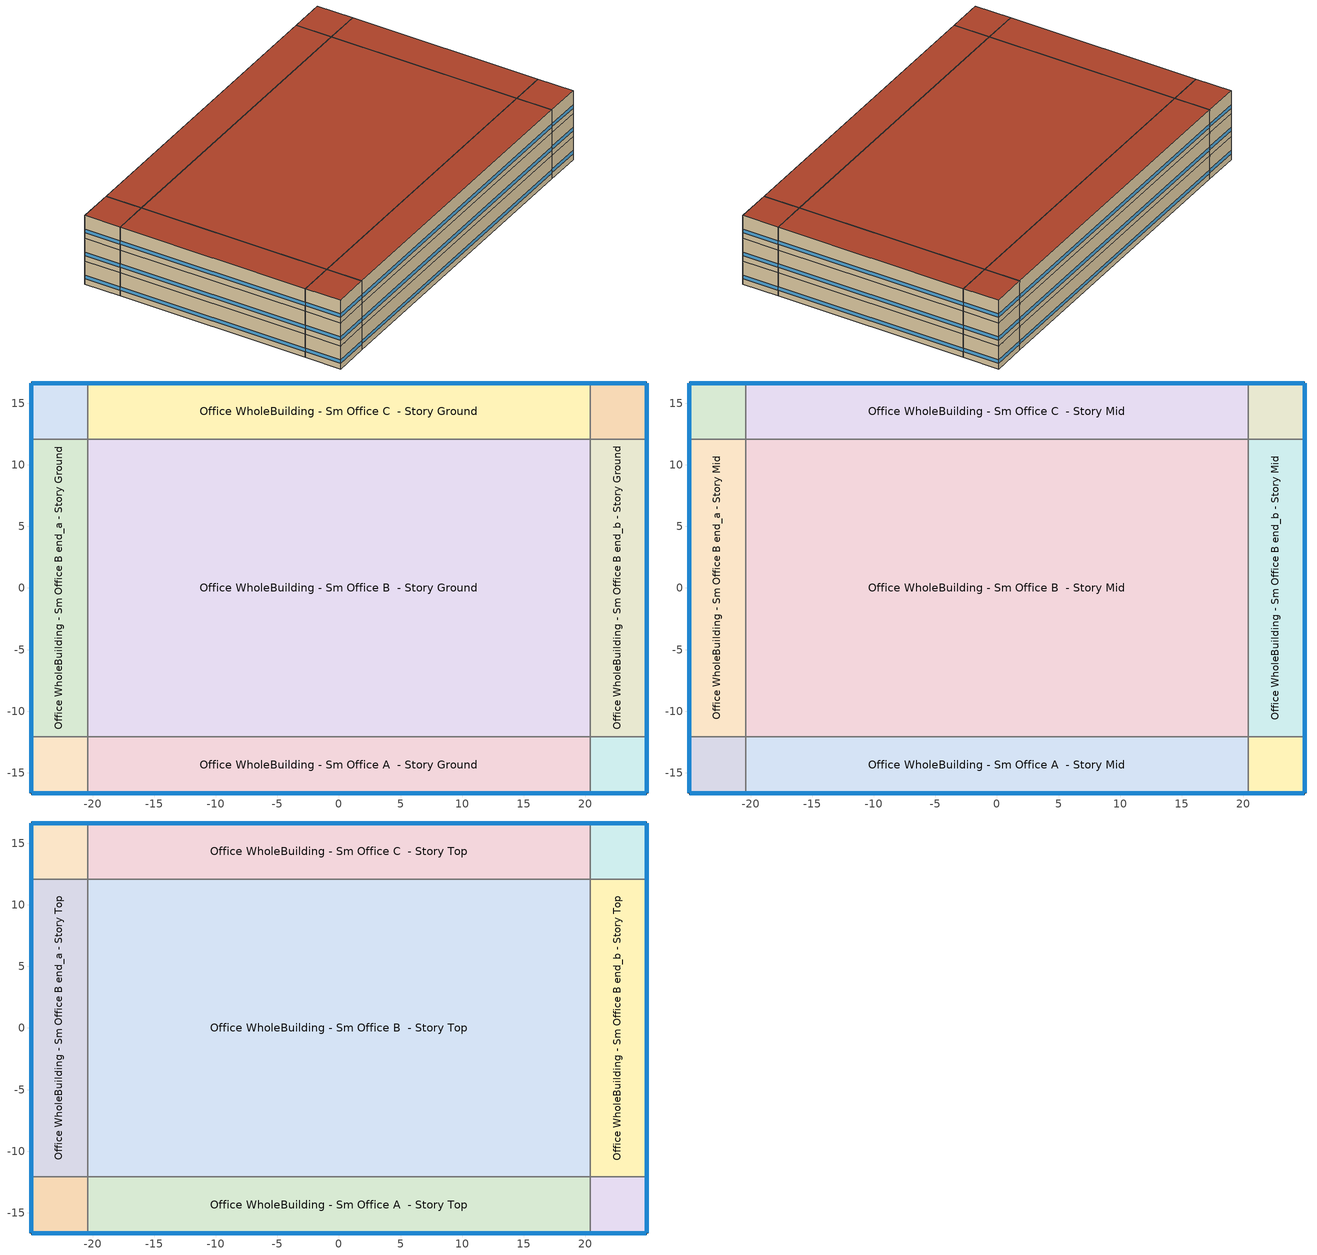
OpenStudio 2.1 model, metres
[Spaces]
Office WholeBuilding - Sm Office A end_a - Story Ground
 floor ground: -24.96,-16.64 -24.96,-12.06 -20.38,-12.06 -20.38,-16.64 z0
 wall outside: -24.96,-12.06 -24.96,-16.64 -20.38,-16.64 z0:3.05
 wall to Office WholeBuilding - Sm Office B end_a - Story Ground: -20.38,-12.06 -24.96,-12.06 z0:3.05
 wall to Office WholeBuilding - Sm Office A  - Story Ground: -20.38,-16.64 -20.38,-12.06 z0:3.05
 window: -24.96,-12.09 -24.96,-16.61 / -24.93,-16.64 -20.41,-16.64 z0.76:1.22
Office WholeBuilding - Sm Office B end_a - Story Ground
 floor ground: -24.96,-12.06 -24.96,12.06 -20.38,12.06 -20.38,-12.06 z0
 wall outside: -24.96,12.06 -24.96,-12.06 z0:3.05
 wall to Office WholeBuilding - Sm Office C end_a - Story Ground: -20.38,12.06 -24.96,12.06 z0:3.05
 wall to Office WholeBuilding - Sm Office B  - Story Ground: -20.38,-12.06 -20.38,12.06 z0:3.05
 window: -24.96,12.04 -24.96,-12.04 z0.76:1.22
Office WholeBuilding - Sm Office C end_a - Story Ground
 floor ground: -24.96,12.06 -24.96,16.64 -20.38,16.64 -20.38,12.06 z0
 wall outside: -20.38,16.64 -24.96,16.64 -24.96,12.06 z0:3.05
 wall to Office WholeBuilding - Sm Office C  - Story Ground: -20.38,12.06 -20.38,16.64 z0:3.05
 window: -24.96,16.61 -24.96,12.09 / -20.41,16.64 -24.93,16.64 z0.76:1.22
Office WholeBuilding - Sm Office A  - Story Ground
 floor ground: -20.38,-16.64 -20.38,-12.06 20.38,-12.06 20.38,-16.64 z0
 wall outside: -20.38,-16.64 20.38,-16.64 z0:3.05
 wall to Office WholeBuilding - Sm Office B  - Story Ground: 20.38,-12.06 -20.38,-12.06 z0:3.05
 wall to Office WholeBuilding - Sm Office A end_b - Story Ground: 20.38,-16.64 20.38,-12.06 z0:3.05
 window: -20.36,-16.64 20.36,-16.64 z0.76:1.22
Office WholeBuilding - Sm Office B  - Story Ground
 floor ground: -20.38,-12.06 -20.38,12.06 20.38,12.06 20.38,-12.06 z0
 wall to Office WholeBuilding - Sm Office C  - Story Ground: 20.38,12.06 -20.38,12.06 z0:3.05
 wall to Office WholeBuilding - Sm Office B end_b - Story Ground: 20.38,-12.06 20.38,12.06 z0:3.05
Office WholeBuilding - Sm Office C  - Story Ground
 floor ground: -20.38,12.06 -20.38,16.64 20.38,16.64 20.38,12.06 z0
 wall outside: 20.38,16.64 -20.38,16.64 z0:3.05
 wall to Office WholeBuilding - Sm Office C end_b - Story Ground: 20.38,12.06 20.38,16.64 z0:3.05
 window: 20.36,16.64 -20.36,16.64 z0.76:1.22
Office WholeBuilding - Sm Office A end_b - Story Ground
 floor ground: 20.38,-16.64 20.38,-12.06 24.96,-12.06 24.96,-16.64 z0
 wall outside: 20.38,-16.64 24.96,-16.64 24.96,-12.06 z0:3.05
 wall to Office WholeBuilding - Sm Office B end_b - Story Ground: 24.96,-12.06 20.38,-12.06 z0:3.05
 window: 24.96,-16.61 24.96,-12.09 / 20.41,-16.64 24.93,-16.64 z0.76:1.22
Office WholeBuilding - Sm Office B end_b - Story Ground
 floor ground: 20.38,-12.06 20.38,12.06 24.96,12.06 24.96,-12.06 z0
 wall outside: 24.96,-12.06 24.96,12.06 z0:3.05
 wall to Office WholeBuilding - Sm Office C end_b - Story Ground: 24.96,12.06 20.38,12.06 z0:3.05
 window: 24.96,-12.04 24.96,12.04 z0.76:1.22
Office WholeBuilding - Sm Office C end_b - Story Ground
 floor ground: 20.38,12.06 20.38,16.64 24.96,16.64 24.96,12.06 z0
 wall outside: 24.96,12.06 24.96,16.64 20.38,16.64 z0:3.05
 window: 24.93,16.64 20.41,16.64 / 24.96,12.09 24.96,16.61 z0.76:1.22
Office WholeBuilding - Sm Office A end_a - Story Mid
 floor to Office WholeBuilding - Sm Office A end_a - Story Ground: -24.96,-16.64 -24.96,-12.06 -20.38,-12.06 -20.38,-16.64 z3.05
 wall outside: -24.96,-12.06 -24.96,-16.64 -20.38,-16.64 z3.05:6.1
 wall to Office WholeBuilding - Sm Office B end_a - Story Mid: -20.38,-12.06 -24.96,-12.06 z3.05:6.1
 wall to Office WholeBuilding - Sm Office A  - Story Mid: -20.38,-16.64 -20.38,-12.06 z3.05:6.1
 window: -24.96,-12.09 -24.96,-16.61 / -24.93,-16.64 -20.41,-16.64 z3.81:4.27
Office WholeBuilding - Sm Office B end_a - Story Mid
 floor to Office WholeBuilding - Sm Office B end_a - Story Ground: -24.96,-12.06 -24.96,12.06 -20.38,12.06 -20.38,-12.06 z3.05
 wall outside: -24.96,12.06 -24.96,-12.06 z3.05:6.1
 wall to Office WholeBuilding - Sm Office C end_a - Story Mid: -20.38,12.06 -24.96,12.06 z3.05:6.1
 wall to Office WholeBuilding - Sm Office B  - Story Mid: -20.38,-12.06 -20.38,12.06 z3.05:6.1
 window: -24.96,12.04 -24.96,-12.04 z3.81:4.27
Office WholeBuilding - Sm Office C end_a - Story Mid
 floor to Office WholeBuilding - Sm Office C end_a - Story Ground: -24.96,12.06 -24.96,16.64 -20.38,16.64 -20.38,12.06 z3.05
 wall outside: -20.38,16.64 -24.96,16.64 -24.96,12.06 z3.05:6.1
 wall to Office WholeBuilding - Sm Office C  - Story Mid: -20.38,12.06 -20.38,16.64 z3.05:6.1
 window: -24.96,16.61 -24.96,12.09 / -20.41,16.64 -24.93,16.64 z3.81:4.27
Office WholeBuilding - Sm Office A  - Story Mid
 floor to Office WholeBuilding - Sm Office A  - Story Ground: -20.38,-16.64 -20.38,-12.06 20.38,-12.06 20.38,-16.64 z3.05
 wall outside: -20.38,-16.64 20.38,-16.64 z3.05:6.1
 wall to Office WholeBuilding - Sm Office B  - Story Mid: 20.38,-12.06 -20.38,-12.06 z3.05:6.1
 wall to Office WholeBuilding - Sm Office A end_b - Story Mid: 20.38,-16.64 20.38,-12.06 z3.05:6.1
 window: -20.36,-16.64 20.36,-16.64 z3.81:4.27
Office WholeBuilding - Sm Office B  - Story Mid
 floor to Office WholeBuilding - Sm Office B  - Story Ground: -20.38,-12.06 -20.38,12.06 20.38,12.06 20.38,-12.06 z3.05
 wall to Office WholeBuilding - Sm Office C  - Story Mid: 20.38,12.06 -20.38,12.06 z3.05:6.1
 wall to Office WholeBuilding - Sm Office B end_b - Story Mid: 20.38,-12.06 20.38,12.06 z3.05:6.1
Office WholeBuilding - Sm Office C  - Story Mid
 floor to Office WholeBuilding - Sm Office C  - Story Ground: -20.38,12.06 -20.38,16.64 20.38,16.64 20.38,12.06 z3.05
 wall outside: 20.38,16.64 -20.38,16.64 z3.05:6.1
 wall to Office WholeBuilding - Sm Office C end_b - Story Mid: 20.38,12.06 20.38,16.64 z3.05:6.1
 window: 20.36,16.64 -20.36,16.64 z3.81:4.27
Office WholeBuilding - Sm Office A end_b - Story Mid
 floor to Office WholeBuilding - Sm Office A end_b - Story Ground: 20.38,-16.64 20.38,-12.06 24.96,-12.06 24.96,-16.64 z3.05
 wall outside: 20.38,-16.64 24.96,-16.64 24.96,-12.06 z3.05:6.1
 wall to Office WholeBuilding - Sm Office B end_b - Story Mid: 24.96,-12.06 20.38,-12.06 z3.05:6.1
 window: 24.96,-16.61 24.96,-12.09 / 20.41,-16.64 24.93,-16.64 z3.81:4.27
Office WholeBuilding - Sm Office B end_b - Story Mid
 floor to Office WholeBuilding - Sm Office B end_b - Story Ground: 20.38,-12.06 20.38,12.06 24.96,12.06 24.96,-12.06 z3.05
 wall outside: 24.96,-12.06 24.96,12.06 z3.05:6.1
 wall to Office WholeBuilding - Sm Office C end_b - Story Mid: 24.96,12.06 20.38,12.06 z3.05:6.1
 window: 24.96,-12.04 24.96,12.04 z3.81:4.27
Office WholeBuilding - Sm Office C end_b - Story Mid
 floor to Office WholeBuilding - Sm Office C end_b - Story Ground: 20.38,12.06 20.38,16.64 24.96,16.64 24.96,12.06 z3.05
 wall outside: 24.96,12.06 24.96,16.64 20.38,16.64 z3.05:6.1
 window: 24.93,16.64 20.41,16.64 / 24.96,12.09 24.96,16.61 z3.81:4.27
Office WholeBuilding - Sm Office A end_a - Story Top
 floor to Office WholeBuilding - Sm Office A end_a - Story Mid: -24.96,-16.64 -24.96,-12.06 -20.38,-12.06 -20.38,-16.64 z6.1
 wall outside: -24.96,-12.06 -24.96,-16.64 -20.38,-16.64 z6.1:9.14
 wall to Office WholeBuilding - Sm Office B end_a - Story Top: -20.38,-12.06 -24.96,-12.06 z6.1:9.14
 wall to Office WholeBuilding - Sm Office A  - Story Top: -20.38,-16.64 -20.38,-12.06 z6.1:9.14
 window: -24.96,-12.09 -24.96,-16.61 / -24.93,-16.64 -20.41,-16.64 z6.86:7.32
 roof outside: -20.38,-16.64 -20.38,-12.06 -24.96,-12.06 -24.96,-16.64 z9.14
Office WholeBuilding - Sm Office B end_a - Story Top
 floor to Office WholeBuilding - Sm Office B end_a - Story Mid: -24.96,-12.06 -24.96,12.06 -20.38,12.06 -20.38,-12.06 z6.1
 wall outside: -24.96,12.06 -24.96,-12.06 z6.1:9.14
 wall to Office WholeBuilding - Sm Office C end_a - Story Top: -20.38,12.06 -24.96,12.06 z6.1:9.14
 wall to Office WholeBuilding - Sm Office B  - Story Top: -20.38,-12.06 -20.38,12.06 z6.1:9.14
 window: -24.96,12.04 -24.96,-12.04 z6.86:7.32
 roof outside: -20.38,-12.06 -20.38,12.06 -24.96,12.06 -24.96,-12.06 z9.14
Office WholeBuilding - Sm Office C end_a - Story Top
 floor to Office WholeBuilding - Sm Office C end_a - Story Mid: -24.96,12.06 -24.96,16.64 -20.38,16.64 -20.38,12.06 z6.1
 wall outside: -20.38,16.64 -24.96,16.64 -24.96,12.06 z6.1:9.14
 wall to Office WholeBuilding - Sm Office C  - Story Top: -20.38,12.06 -20.38,16.64 z6.1:9.14
 window: -24.96,16.61 -24.96,12.09 / -20.41,16.64 -24.93,16.64 z6.86:7.32
 roof outside: -20.38,12.06 -20.38,16.64 -24.96,16.64 -24.96,12.06 z9.14
Office WholeBuilding - Sm Office A  - Story Top
 floor to Office WholeBuilding - Sm Office A  - Story Mid: -20.38,-16.64 -20.38,-12.06 20.38,-12.06 20.38,-16.64 z6.1
 wall outside: -20.38,-16.64 20.38,-16.64 z6.1:9.14
 wall to Office WholeBuilding - Sm Office B  - Story Top: 20.38,-12.06 -20.38,-12.06 z6.1:9.14
 wall to Office WholeBuilding - Sm Office A end_b - Story Top: 20.38,-16.64 20.38,-12.06 z6.1:9.14
 window: -20.36,-16.64 20.36,-16.64 z6.86:7.32
 roof outside: 20.38,-16.64 20.38,-12.06 -20.38,-12.06 -20.38,-16.64 z9.14
Office WholeBuilding - Sm Office B  - Story Top
 floor to Office WholeBuilding - Sm Office B  - Story Mid: -20.38,-12.06 -20.38,12.06 20.38,12.06 20.38,-12.06 z6.1
 wall to Office WholeBuilding - Sm Office C  - Story Top: 20.38,12.06 -20.38,12.06 z6.1:9.14
 wall to Office WholeBuilding - Sm Office B end_b - Story Top: 20.38,-12.06 20.38,12.06 z6.1:9.14
 roof outside: 20.38,-12.06 20.38,12.06 -20.38,12.06 -20.38,-12.06 z9.14
Office WholeBuilding - Sm Office C  - Story Top
 floor to Office WholeBuilding - Sm Office C  - Story Mid: -20.38,12.06 -20.38,16.64 20.38,16.64 20.38,12.06 z6.1
 wall outside: 20.38,16.64 -20.38,16.64 z6.1:9.14
 wall to Office WholeBuilding - Sm Office C end_b - Story Top: 20.38,12.06 20.38,16.64 z6.1:9.14
 window: 20.36,16.64 -20.36,16.64 z6.86:7.32
 roof outside: 20.38,12.06 20.38,16.64 -20.38,16.64 -20.38,12.06 z9.14
Office WholeBuilding - Sm Office A end_b - Story Top
 floor to Office WholeBuilding - Sm Office A end_b - Story Mid: 20.38,-16.64 20.38,-12.06 24.96,-12.06 24.96,-16.64 z6.1
 wall outside: 20.38,-16.64 24.96,-16.64 24.96,-12.06 z6.1:9.14
 wall to Office WholeBuilding - Sm Office B end_b - Story Top: 24.96,-12.06 20.38,-12.06 z6.1:9.14
 window: 24.96,-16.61 24.96,-12.09 / 20.41,-16.64 24.93,-16.64 z6.86:7.32
 roof outside: 24.96,-16.64 24.96,-12.06 20.38,-12.06 20.38,-16.64 z9.14
Office WholeBuilding - Sm Office B end_b - Story Top
 floor to Office WholeBuilding - Sm Office B end_b - Story Mid: 20.38,-12.06 20.38,12.06 24.96,12.06 24.96,-12.06 z6.1
 wall outside: 24.96,-12.06 24.96,12.06 z6.1:9.14
 wall to Office WholeBuilding - Sm Office C end_b - Story Top: 24.96,12.06 20.38,12.06 z6.1:9.14
 window: 24.96,-12.04 24.96,12.04 z6.86:7.32
 roof outside: 24.96,-12.06 24.96,12.06 20.38,12.06 20.38,-12.06 z9.14
Office WholeBuilding - Sm Office C end_b - Story Top
 floor to Office WholeBuilding - Sm Office C end_b - Story Mid: 20.38,12.06 20.38,16.64 24.96,16.64 24.96,12.06 z6.1
 wall outside: 24.96,12.06 24.96,16.64 20.38,16.64 z6.1:9.14
 window: 24.93,16.64 20.41,16.64 / 24.96,12.09 24.96,16.61 z6.86:7.32
 roof outside: 24.96,12.06 24.96,16.64 20.38,16.64 20.38,12.06 z9.14
[Site]
Chula Vista Brown Field Naas_CA_USA: Latitude {deg}=32.58; Longitude {deg}=-116.98; Time Zone {hr}=-8; Elevation {m}=159
[ClimateZones]
Climate Zone Institution Name 1=ASHRAE; Climate Zone Document Name 1=ANSI/ASHRAE Standard 169; Climate Zone Document Year 1=2006; Climate Zone Value 1=3C; Climate Zone Institution Name 2=CEC; Climate Zone Document Name 2=California Climate Zone Descriptions; Climate Zone Document Year 2=1995
[Site:WaterMainsTemperature]
Calculation Method=Correlation; Annual Average Outdoor Air Temperature {C}=16; Maximum Difference In Monthly Average Outdoor Air Temperatures {deltaC}=7.1
[SizingPeriod:DesignDay] Barometric Pressure {Pa}=99429; Sky Clearness=0; Rain Indicator=0; Snow Indicator=0; Day of Month=21; Daylight Saving Time Indicator=0; Humidity Indicating Type=Wetbulb; Dry-Bulb Temperature Range Modifier Type=DefaultMultipliers
Name | Maximum Dry-Bulb Temperature {C} | Daily Dry-Bulb Temperature Range {deltaC} | Humidity Indicating Conditions at Maximum Dry-Bulb | Wind Speed {m/s} | Wind Direction {deg} | Month | Day Type | Solar Model Indicator | ASHRAE Taub | ASHRAE Taud
Chula Vista Brown Field Naas Ann Clg .4% Condns WB=>MDB | 27.6 | 8.9 | 21.8 | 4.1 | 280 | 8 | SummerDesignDay | ASHRAETau | 0.412 | 2.276
Chula Vista Brown Field Naas Ann Clg .4% Condns DB=>MWB | 31.3 | 8.9 | 18.4 | 4.1 | 280 | 8 | SummerDesignDay | ASHRAETau | 0.412 | 2.276
Chula Vista Brown Field Naas Ann Htg 99.6% Condns DB | 3.8 | 0 | 3.8 | 3 | 120 | 12 | WinterDesignDay | ASHRAEClearSky
[Building]
90.1-2010|SmallOffice: North Axis {deg}=-0; Space Type=ASHRAE 189.1-2009 ClimateZone 4-8 MediumOffice - 90.1-2010; Default Construction Set=Res 90.1-2010 - Office - ASHRAE 169-2006-3C; Standards Building Type=Office
[Material]
Name | Roughness | Thickness | Conductivity | Density | Specific Heat | Thermal Absorptance | Solar Absorptance | Visible Absorptance | Thickness {m} | Conductivity {W/m-K} | Density {kg/m3} | Specific Heat {J/kg-K}
1/2IN Gypsum | Smooth | 0.0127 | 0.16 | 784.9 | 830 | 0.9 | 0.92 | 0.92
4 in. Normalweight Concrete Floor | MediumRough |  |  |  |  | 0.9 | 0.7 | 0.7 | 0.1016 | 2.31 | 2322 | 832
1IN Stucco | Smooth |  |  |  |  | 0.9 | 0.7 | 0.92 | 0.0253 | 0.6918 | 1858 | 837
8IN CONCRETE HW RefBldg | Rough |  |  |  |  | 0.9 | 0.7 | 0.7 | 0.2032 | 1.311 | 2240 | 836.8
Roof Membrane - Highly Reflective | VeryRough |  |  |  |  | 0.75 | 0.45 | 0.7 | 0.0095 | 0.16 | 1121.29 | 1460
Metal Roof Surface; F08 Metal surface | Smooth |  |  |  |  | 0.9 | 0.7 | 0.7 | 0.0008 | 45.28 | 7824 | 500
100mm Normalweight concrete floor | MediumRough |  |  |  |  |  | 0 | 0 | 0.1016 | 2.31045 | 2322 | 832.557
G01 13mm gypsum board | Smooth |  |  |  |  | 0.9 | 0.7 | 0.5 | 0.0127 | 0.160031 | 800.001 | 1090.73
8 in. Normalweight Concrete Floor | MediumRough |  |  |  |  | 0.9 | 0.7 | 0.7 | 0.2032 | 2.31 | 2322 | 832
8 in. Concrete Block Basement Wall | MediumRough |  |  |  |  | 0.9 | 0.7 | 0.7 | 0.2032 | 1.326 | 1842 | 912
G05 25mm wood | MediumSmooth |  |  |  |  | 0.9 | 0.5 | 0.5 | 0.0254 | 0.15 | 608 | 1630
[Material:NoMass] Thermal Absorptance=0.9; Solar Absorptance=0.7
Name | Roughness | Thermal Resistance | Visible Absorptance | Thermal Resistance {m2-K/W}
CP02 CARPET PAD | VeryRough | 0.2165 | 0.8
Typical Insulation R-6.78 | Smooth |  | 0.7 | 1.19347
Typical Carpet Pad | Smooth |  | 0.8 | 0.21648
Typical Insulation R-5.74 | Smooth |  | 0.7 | 1.01115
Typical Insulation R-19.72 | Smooth |  | 0.7 | 3.4722
Typical Insulation R-0.58 | Smooth |  | 0.7 | 0.101875
Typical Insulation | Smooth |  | 0.7 | 0.0282222
[DefaultConstructionSet]
Res 90.1-2010 - Office - ASHRAE 169-2006-3C: Default Exterior Surface Constructions=Default Surface Constructions 1; Default Interior Surface Constructions=Default Surface Constructions 2; Default Ground Contact Surface Constructions=Default Surface Constructions 3; Default Exterior SubSurface Constructions=Default Sub Surface Constructions 1; Default Interior SubSurface Constructions=Default Sub Surface Constructions 2; Interior Partition Construction=Typical Interior Partition
[DefaultSurfaceConstructions]
Name | Floor Construction | Wall Construction | Roof Ceiling Construction
Default Surface Constructions 1 | Typical Insulated Exterior Mass Floor R-9.35 | Typical Insulated Exterior Mass Wall R-8.13 | Typical IEAD Roof - Highly Reflective R-20.83
Default Surface Constructions 2 | Typical Interior Floor | Typical Interior Wall | Typical Interior Ceiling
Default Surface Constructions 3 | Smallhotel 2010 Slab Floor | Typical Insulated Basement Mass Wall
[Construction]
Typical Insulated Exterior Mass Floor R-9.35: Typical Insulation R-6.78, 4 in. Normalweight Concrete Floor, Typical Carpet Pad
Typical Insulated Exterior Mass Wall R-8.13: 1IN Stucco, 8IN CONCRETE HW RefBldg, Typical Insulation R-5.74, 1/2IN Gypsum
Typical IEAD Roof - Highly Reflective R-20.83: Roof Membrane - Highly Reflective, Typical Insulation R-19.72, Metal Roof Surface
Typical Interior Floor: 100mm Normalweight concrete floor, CP02 CARPET PAD
Typical Interior Wall: G01 13mm gypsum board, G01 13mm gypsum board
Typical Interior Ceiling: CP02 CARPET PAD, 100mm Normalweight concrete floor
Smallhotel 2010 Slab Floor: 8 in. Normalweight Concrete Floor, CP02 CARPET PAD
Typical Insulated Basement Mass Wall: 8 in. Concrete Block Basement Wall
U 0.62 SHGC 0.25 Dbl Ref-C-H Clr 6mm/6mm Air: REF C CLEAR HI 6MM, AIR 6MM, CLEAR 6MM
Typical Insulated Metal Door R-1.43: F08 Metal surface, Typical Insulation R-0.58
Typical Overhead Door: Typical Insulation
U 1.17 SHGC 0.39 Simple Glazing Skylight: U 1.17 SHGC 0.39 Simple Glazing
Typical Interior Window: Clear 3mm
Typical Interior Door; Typical Interior Partition: G05 25mm wood
[DefaultSubSurfaceConstructions]
Name | Fixed Window Construction | Operable Window Construction | Door Construction | Overhead Door Construction | Skylight Construction | Tubular Daylight Dome Construction | Tubular Daylight Diffuser Construction
Default Sub Surface Constructions 1 | U 0.62 SHGC 0.25 Dbl Ref-C-H Clr 6mm/6mm Air | U 0.62 SHGC 0.25 Dbl Ref-C-H Clr 6mm/6mm Air | Typical Insulated Metal Door R-1.43 | Typical Overhead Door | U 1.17 SHGC 0.39 Simple Glazing Skylight | Typical Interior Window | Typical Interior Window
Default Sub Surface Constructions 2 | Typical Interior Window | Typical Interior Window | Typical Interior Door
[WindowMaterial:Glazing] Optical Data Type=SpectralAverage; Infrared Transmittance at Normal Incidence=0; Front Side Infrared Hemispherical Emissivity=0.84; Conductivity {W/m-K}=0.9; Dirt Correction Factor for Solar and Visible Transmittance=1; Solar Diffusing=No
Name | Thickness {m} | Solar Transmittance at Normal Incidence | Front Side Solar Reflectance at Normal Incidence | Back Side Solar Reflectance at Normal Incidence | Visible Transmittance at Normal Incidence | Front Side Visible Reflectance at Normal Incidence | Back Side Visible Reflectance at Normal Incidence | Back Side Infrared Hemispherical Emissivity
REF C CLEAR HI 6MM | 0.006 | 0.2 | 0.16 | 0.39 | 0.22 | 0.17 | 0.35 | 0.55
CLEAR 6MM | 0.006 | 0.775 | 0.071 | 0.071 | 0.881 | 0.08 | 0.08 | 0.84
Clear 3mm | 0.003 | 0.837 | 0.075 | 0.075 | 0.898 | 0.081 | 0.081 | 0.84
[WindowMaterial:Gas]
AIR 6MM: Gas Type=Air; Thickness {m}=0.0063
[WindowMaterial:SimpleGlazingSystem]
U 1.17 SHGC 0.39 Simple Glazing: U-Factor {W/m2-K}=6.64357; Solar Heat Gain Coefficient=0.39; Visible Transmittance=0.23
[SpaceType]
Name | Default Schedule Set | Design Specification Outdoor Air Object | Standards Building Type | Standards Space Type
ASHRAE 189.1-2009 ClimateZone 4-8 MediumOffice - 90.1-2010 | ASHRAE 189.1-2009 ClimateZone 4-8 MediumOffice Schedule Set | ASHRAE 189.1-2009 ClimateZone 4-8 MediumOffice Ventilation
Office WholeBuilding - Sm Office - 90.1-2010 | Office WholeBuilding - Sm Office Schedule Set | Office WholeBuilding - Sm Office Ventilation | Office | WholeBuilding - Sm Office
[BuildingStory] Nominal Floor to Floor Height {m}=3.048
Name | Nominal Z Coordinate {m}
Story Ground | 0
Story Mid | 3.048
Story Top | 6.096
[Space] Space Type=Office WholeBuilding - Sm Office - 90.1-2010
Name | Building Story | Thermal Zone
Office WholeBuilding - Sm Office A end_a - Story Ground | Story Ground | Zone Office WholeBuilding - Sm Office A end_a - Story Ground
Office WholeBuilding - Sm Office B end_a - Story Ground | Story Ground | Zone Office WholeBuilding - Sm Office B end_a - Story Ground
Office WholeBuilding - Sm Office C end_a - Story Ground | Story Ground | Zone Office WholeBuilding - Sm Office C end_a - Story Ground
Office WholeBuilding - Sm Office A  - Story Ground | Story Ground | Zone Office WholeBuilding - Sm Office A  - Story Ground
Office WholeBuilding - Sm Office B  - Story Ground | Story Ground | Zone Office WholeBuilding - Sm Office B  - Story Ground
Office WholeBuilding - Sm Office C  - Story Ground | Story Ground | Zone Office WholeBuilding - Sm Office C  - Story Ground
Office WholeBuilding - Sm Office A end_b - Story Ground | Story Ground | Zone Office WholeBuilding - Sm Office A end_b - Story Ground
Office WholeBuilding - Sm Office B end_b - Story Ground | Story Ground | Zone Office WholeBuilding - Sm Office B end_b - Story Ground
Office WholeBuilding - Sm Office C end_b - Story Ground | Story Ground | Zone Office WholeBuilding - Sm Office C end_b - Story Ground
Office WholeBuilding - Sm Office A end_a - Story Mid | Story Mid | Zone Office WholeBuilding - Sm Office A end_a - Story Mid
Office WholeBuilding - Sm Office B end_a - Story Mid | Story Mid | Zone Office WholeBuilding - Sm Office B end_a - Story Mid
Office WholeBuilding - Sm Office C end_a - Story Mid | Story Mid | Zone Office WholeBuilding - Sm Office C end_a - Story Mid
Office WholeBuilding - Sm Office A  - Story Mid | Story Mid | Zone Office WholeBuilding - Sm Office A  - Story Mid
Office WholeBuilding - Sm Office B  - Story Mid | Story Mid | Zone Office WholeBuilding - Sm Office B  - Story Mid
Office WholeBuilding - Sm Office C  - Story Mid | Story Mid | Zone Office WholeBuilding - Sm Office C  - Story Mid
Office WholeBuilding - Sm Office A end_b - Story Mid | Story Mid | Zone Office WholeBuilding - Sm Office A end_b - Story Mid
Office WholeBuilding - Sm Office B end_b - Story Mid | Story Mid | Zone Office WholeBuilding - Sm Office B end_b - Story Mid
Office WholeBuilding - Sm Office C end_b - Story Mid | Story Mid | Zone Office WholeBuilding - Sm Office C end_b - Story Mid
Office WholeBuilding - Sm Office A end_a - Story Top | Story Top | Zone Office WholeBuilding - Sm Office A end_a - Story Top
Office WholeBuilding - Sm Office B end_a - Story Top | Story Top | Zone Office WholeBuilding - Sm Office B end_a - Story Top
Office WholeBuilding - Sm Office C end_a - Story Top | Story Top | Zone Office WholeBuilding - Sm Office C end_a - Story Top
Office WholeBuilding - Sm Office A  - Story Top | Story Top | Zone Office WholeBuilding - Sm Office A  - Story Top
Office WholeBuilding - Sm Office B  - Story Top | Story Top | Zone Office WholeBuilding - Sm Office B  - Story Top
Office WholeBuilding - Sm Office C  - Story Top | Story Top | Zone Office WholeBuilding - Sm Office C  - Story Top
Office WholeBuilding - Sm Office A end_b - Story Top | Story Top | Zone Office WholeBuilding - Sm Office A end_b - Story Top
Office WholeBuilding - Sm Office B end_b - Story Top | Story Top | Zone Office WholeBuilding - Sm Office B end_b - Story Top
Office WholeBuilding - Sm Office C end_b - Story Top | Story Top | Zone Office WholeBuilding - Sm Office C end_b - Story Top
[ThermalZone] Multiplier=1; Use Ideal Air Loads=No
Name | Thermostat
Zone Office WholeBuilding - Sm Office A end_a - Story Ground | Office WholeBuilding - Sm Office - 90.1-2010 Thermostat 4
Zone Office WholeBuilding - Sm Office B end_a - Story Ground | Office WholeBuilding - Sm Office - 90.1-2010 Thermostat 13
Zone Office WholeBuilding - Sm Office C end_a - Story Ground | Office WholeBuilding - Sm Office - 90.1-2010 Thermostat 15
Zone Office WholeBuilding - Sm Office A  - Story Ground | Office WholeBuilding - Sm Office - 90.1-2010 Thermostat 3
Zone Office WholeBuilding - Sm Office B  - Story Ground | Office WholeBuilding - Sm Office - 90.1-2010 Thermostat 21
Zone Office WholeBuilding - Sm Office C  - Story Ground | Office WholeBuilding - Sm Office - 90.1-2010 Thermostat 19
Zone Office WholeBuilding - Sm Office A end_b - Story Ground | Office WholeBuilding - Sm Office - 90.1-2010 Thermostat 1
Zone Office WholeBuilding - Sm Office B end_b - Story Ground | Office WholeBuilding - Sm Office - 90.1-2010 Thermostat 10
Zone Office WholeBuilding - Sm Office C end_b - Story Ground | Office WholeBuilding - Sm Office - 90.1-2010 Thermostat 5
Zone Office WholeBuilding - Sm Office A end_a - Story Mid | Office WholeBuilding - Sm Office - 90.1-2010 Thermostat 2
Zone Office WholeBuilding - Sm Office B end_a - Story Mid | Office WholeBuilding - Sm Office - 90.1-2010 Thermostat 20
Zone Office WholeBuilding - Sm Office C end_a - Story Mid | Office WholeBuilding - Sm Office - 90.1-2010 Thermostat 22
Zone Office WholeBuilding - Sm Office A  - Story Mid | Office WholeBuilding - Sm Office - 90.1-2010 Thermostat 11
Zone Office WholeBuilding - Sm Office B  - Story Mid | Office WholeBuilding - Sm Office - 90.1-2010 Thermostat 8
Zone Office WholeBuilding - Sm Office C  - Story Mid | Office WholeBuilding - Sm Office - 90.1-2010 Thermostat 16
Zone Office WholeBuilding - Sm Office A end_b - Story Mid | Office WholeBuilding - Sm Office - 90.1-2010 Thermostat 6
Zone Office WholeBuilding - Sm Office B end_b - Story Mid | Office WholeBuilding - Sm Office - 90.1-2010 Thermostat 26
Zone Office WholeBuilding - Sm Office C end_b - Story Mid | Office WholeBuilding - Sm Office - 90.1-2010 Thermostat 23
Zone Office WholeBuilding - Sm Office A end_a - Story Top | Office WholeBuilding - Sm Office - 90.1-2010 Thermostat 12
Zone Office WholeBuilding - Sm Office B end_a - Story Top | Office WholeBuilding - Sm Office - 90.1-2010 Thermostat 7
Zone Office WholeBuilding - Sm Office C end_a - Story Top | Office WholeBuilding - Sm Office - 90.1-2010 Thermostat
Zone Office WholeBuilding - Sm Office A  - Story Top | Office WholeBuilding - Sm Office - 90.1-2010 Thermostat 9
Zone Office WholeBuilding - Sm Office B  - Story Top | Office WholeBuilding - Sm Office - 90.1-2010 Thermostat 17
Zone Office WholeBuilding - Sm Office C  - Story Top | Office WholeBuilding - Sm Office - 90.1-2010 Thermostat 18
Zone Office WholeBuilding - Sm Office A end_b - Story Top | Office WholeBuilding - Sm Office - 90.1-2010 Thermostat 25
Zone Office WholeBuilding - Sm Office B end_b - Story Top | Office WholeBuilding - Sm Office - 90.1-2010 Thermostat 14
Zone Office WholeBuilding - Sm Office C end_b - Story Top | Office WholeBuilding - Sm Office - 90.1-2010 Thermostat 24
[Sizing:Zone] Zone Cooling Design Supply Air Temperature Input Method=SupplyAirTemperature; Zone Cooling Design Supply Air Temperature {C}=14; Zone Cooling Design Supply Air Temperature Difference {deltaC}=11.11; Zone Heating Design Supply Air Temperature Input Method=SupplyAirTemperature; Zone Heating Design Supply Air Temperature {C}=40; Zone Heating Design Supply Air Temperature Difference {deltaC}=11.11; Zone Cooling Design Supply Air Humidity Ratio {kg-H2O/kg-air}=0.0085; Zone Heating Design Supply Air Humidity Ratio {kg-H2O/kg-air}=0.008; Cooling Design Air Flow Method=DesignDay; Heating Design Air Flow Method=DesignDay; Account for Dedicated Outdoor Air System=No; Dedicated Outdoor Air System Control Strategy=NeutralSupplyAir; Dedicated Outdoor Air Low Setpoint Temperature for Design {C}=autosize; Dedicated Outdoor Air High Setpoint Temperature for Design {C}=autosize
Zone Office WholeBuilding - Sm Office A end_a - Story Ground; Zone Office WholeBuilding - Sm Office B end_a - Story Ground; Zone Office WholeBuilding - Sm Office C end_a - Story Ground; Zone Office WholeBuilding - Sm Office A  - Story Ground; Zone Office WholeBuilding - Sm Office B  - Story Ground; Zone Office WholeBuilding - Sm Office C  - Story Ground; Zone Office WholeBuilding - Sm Office A end_b - Story Ground; Zone Office WholeBuilding - Sm Office B end_b - Story Ground; Zone Office WholeBuilding - Sm Office C end_b - Story Ground; Zone Office WholeBuilding - Sm Office A end_a - Story Mid; Zone Office WholeBuilding - Sm Office B end_a - Story Mid; Zone Office WholeBuilding - Sm Office C end_a - Story Mid; Zone Office WholeBuilding - Sm Office A  - Story Mid; Zone Office WholeBuilding - Sm Office B  - Story Mid; Zone Office WholeBuilding - Sm Office C  - Story Mid; Zone Office WholeBuilding - Sm Office A end_b - Story Mid; Zone Office WholeBuilding - Sm Office B end_b - Story Mid; Zone Office WholeBuilding - Sm Office C end_b - Story Mid; Zone Office WholeBuilding - Sm Office A end_a - Story Top; Zone Office WholeBuilding - Sm Office B end_a - Story Top; Zone Office WholeBuilding - Sm Office C end_a - Story Top; Zone Office WholeBuilding - Sm Office A  - Story Top; Zone Office WholeBuilding - Sm Office B  - Story Top; Zone Office WholeBuilding - Sm Office C  - Story Top; Zone Office WholeBuilding - Sm Office A end_b - Story Top; Zone Office WholeBuilding - Sm Office B end_b - Story Top; Zone Office WholeBuilding - Sm Office C end_b - Story Top
[People:Definition]
Office WholeBuilding - Sm Office People Definition: Number of People Calculation Method=People/Area; People per Space Floor Area {person/m2}=0.0602779; Fraction Radiant=0.3
[People]
Office WholeBuilding - Sm Office People: People Definition=Office WholeBuilding - Sm Office People Definition; Space or SpaceType=Office WholeBuilding - Sm Office - 90.1-2010; Work Efficiency Schedule=Work Efficiency Schedule; Clothing Insulation Schedule=Clothing Schedule; Air Velocity Schedule=Air Velocity Schedule
[Lights:Definition]
Office WholeBuilding - Sm Office Lights Definition: Design Level Calculation Method=Watts/Area; Watts per Space Floor Area {W/m2}=9.68752; Fraction Radiant=0.7; Fraction Visible=0.2
[Lights]
Office WholeBuilding - Sm Office Lights: Lights Definition=Office WholeBuilding - Sm Office Lights Definition; Space or SpaceType=Office WholeBuilding - Sm Office - 90.1-2010
[ElectricEquipment:Definition]
Name | Design Level Calculation Method | Watts per Space Floor Area {W/m2} | Fraction Radiant | Design Level {W}
Office WholeBuilding - Sm Office Elec Equip Definition | Watts/Area | 6.78126 | 0.5
Elevator Lift Motor | EquipmentLevel |  |  | 16055
Elevator Fan | EquipmentLevel |  |  | 74.7252
Elevator Lights | EquipmentLevel |  |  | 88.9586
[ElectricEquipment]
Name | Electric Equipment Definition | Space or SpaceType | Schedule | Multiplier
Office WholeBuilding - Sm Office Elec Equip | Office WholeBuilding - Sm Office Elec Equip Definition | Office WholeBuilding - Sm Office - 90.1-2010
1 Elevator Lift Motors | Elevator Lift Motor | Office WholeBuilding - Sm Office B  - Story Ground | OfficeMedium BLDG_ELEVATORS | 1.19173
1 Elevator Fans | Elevator Fan | Office WholeBuilding - Sm Office B  - Story Ground | OfficeMedium ELEV_LIGHT_FAN_SCH_ADD_DF | 1.19173
1 Elevator Lights | Elevator Lights | Office WholeBuilding - Sm Office B  - Story Ground | OfficeMedium ELEV_LIGHT_FAN_SCH_ADD_DF | 1.19173
[DesignSpecification:OutdoorAir]
Name | Outdoor Air Method | Outdoor Air Flow per Floor Area {m3/s-m2} | Outdoor Air Flow per Person {m3/s-person} | Outdoor Air Flow Air Changes per Hour {1/hr}
Office WholeBuilding - Sm Office Ventilation | Sum | 0.0004318
ASHRAE 189.1-2009 ClimateZone 4-8 MediumOffice Ventilation |  | 0 | 0 | 0
[SpaceInfiltration:DesignFlowRate]
Office WholeBuilding - Sm Office Infiltration: Space or SpaceType=Office WholeBuilding - Sm Office - 90.1-2010; Design Flow Rate Calculation Method=Flow/ExteriorArea; Flow per Exterior Surface Area {m3/s-m2}=0.00056896
[DefaultScheduleSet]
Name | Number of People Schedule | People Activity Level Schedule | Lighting Schedule | Electric Equipment Schedule | Infiltration Schedule
Office WholeBuilding - Sm Office Schedule Set | OfficeSmall BLDG_OCC_SCH | OfficeSmall ACTIVITY_SCH | OfficeSmall BLDG_LIGHT_SCH | OfficeSmall BLDG_EQUIP_SCH | OfficeSmall INFIL_QUARTER_ON_SCH
ASHRAE 189.1-2009 ClimateZone 4-8 MediumOffice Schedule Set
[Exterior:Lights:Definition]
Name | Design Level {W}
Parking Areas and Drives Def (W/ft^2) | 0.1
Building Facades Def (W/ft^2) | 0.15
Main Entries Def (W/ft) | 30
Other Doors Def (W/ft) | 20
[Exterior:Lights] Control Option=AstronomicalClock
Name | Exterior Lights Definition | Schedule | Multiplier
Parking Areas and Drives | Parking Areas and Drives Def (W/ft^2) | Schedule Ruleset 2 | 86877.4
Building Facades | Building Facades Def (W/ft^2) | Schedule Ruleset 1 | 5458.33
Main Entries | Main Entries Def (W/ft) | Schedule Ruleset 2 | 42.9024
Other Doors | Other Doors Def (W/ft) | Schedule Ruleset 2 | 64.3536
[WaterUse:Equipment:Definition]
Office WholeBuilding - Sm Office - 90.1-2010 SWH def: Peak Flow Rate {m3/s}=3.0747e-05; Target Temperature Schedule=43.3 C; Sensible Fraction Schedule=0.2 Fraction; Latent Fraction Schedule=0.05 Fraction
[WaterUse:Equipment]
Office WholeBuilding - Sm Office - 90.1-2010 SWH: Water Use Equipment Definition=Office WholeBuilding - Sm Office - 90.1-2010 SWH def; Flow Rate Fraction Schedule=OfficeSmall BLDG_SWH_SCH
[ThermostatSetpoint:DualSetpoint] Heating Setpoint Temperature Schedule=OfficeSmall HTGSETP_SCH_NO_OPTIMUM; Cooling Setpoint Temperature Schedule=OfficeSmall CLGSETP_SCH_NO_OPTIMUM
Office WholeBuilding - Sm Office - 90.1-2010 Thermostat; Office WholeBuilding - Sm Office - 90.1-2010 Thermostat 1; Office WholeBuilding - Sm Office - 90.1-2010 Thermostat 2; Office WholeBuilding - Sm Office - 90.1-2010 Thermostat 3; Office WholeBuilding - Sm Office - 90.1-2010 Thermostat 4; Office WholeBuilding - Sm Office - 90.1-2010 Thermostat 5; Office WholeBuilding - Sm Office - 90.1-2010 Thermostat 6; Office WholeBuilding - Sm Office - 90.1-2010 Thermostat 7; Office WholeBuilding - Sm Office - 90.1-2010 Thermostat 8; Office WholeBuilding - Sm Office - 90.1-2010 Thermostat 9; Office WholeBuilding - Sm Office - 90.1-2010 Thermostat 10; Office WholeBuilding - Sm Office - 90.1-2010 Thermostat 11; Office WholeBuilding - Sm Office - 90.1-2010 Thermostat 12; Office WholeBuilding - Sm Office - 90.1-2010 Thermostat 13; Office WholeBuilding - Sm Office - 90.1-2010 Thermostat 14; Office WholeBuilding - Sm Office - 90.1-2010 Thermostat 15; Office WholeBuilding - Sm Office - 90.1-2010 Thermostat 16; Office WholeBuilding - Sm Office - 90.1-2010 Thermostat 17; Office WholeBuilding - Sm Office - 90.1-2010 Thermostat 18; Office WholeBuilding - Sm Office - 90.1-2010 Thermostat 19; Office WholeBuilding - Sm Office - 90.1-2010 Thermostat 20; Office WholeBuilding - Sm Office - 90.1-2010 Thermostat 21; Office WholeBuilding - Sm Office - 90.1-2010 Thermostat 22; Office WholeBuilding - Sm Office - 90.1-2010 Thermostat 23; Office WholeBuilding - Sm Office - 90.1-2010 Thermostat 24; Office WholeBuilding - Sm Office - 90.1-2010 Thermostat 25; Office WholeBuilding - Sm Office - 90.1-2010 Thermostat 26
[Schedule:Ruleset]
Name | Default Day Schedule | Summer Design Day Schedule | Winter Design Day Schedule
Clothing Schedule | Clothing Schedule Default Winter Clothes
Air Velocity Schedule | Air Velocity Schedule Default
Work Efficiency Schedule | Work Efficiency Schedule Default
OfficeSmall BLDG_OCC_SCH | OfficeSmall BLDG_OCC_SCH Default | OfficeSmall BLDG_OCC_SCH Summer Design Day | OfficeSmall BLDG_OCC_SCH Winter Design Day
OfficeSmall ACTIVITY_SCH | OfficeSmall ACTIVITY_SCH Default | OfficeSmall ACTIVITY_SCH Summer Design Day | OfficeSmall ACTIVITY_SCH Winter Design Day
OfficeSmall BLDG_LIGHT_SCH | OfficeSmall BLDG_LIGHT_SCH Default | OfficeSmall BLDG_LIGHT_SCH Summer Design Day | OfficeSmall BLDG_LIGHT_SCH Winter Design Day
OfficeSmall BLDG_EQUIP_SCH | OfficeSmall BLDG_EQUIP_SCH Default | OfficeSmall BLDG_EQUIP_SCH Summer Design Day | OfficeSmall BLDG_EQUIP_SCH Winter Design Day
OfficeSmall INFIL_QUARTER_ON_SCH | OfficeSmall INFIL_QUARTER_ON_SCH Default | OfficeSmall INFIL_QUARTER_ON_SCH Summer Design Day | OfficeSmall INFIL_QUARTER_ON_SCH Winter Design Day
OfficeMedium BLDG_ELEVATORS | Schedule Day 11 | OfficeMedium BLDG_ELEVATORS Summer Design Day | OfficeMedium BLDG_ELEVATORS Winter Design Day
OfficeMedium ELEV_LIGHT_FAN_SCH_ADD_DF | OfficeMedium ELEV_LIGHT_FAN_SCH_ADD_DF Default | OfficeMedium ELEV_LIGHT_FAN_SCH_ADD_DF Summer Design Day | OfficeMedium ELEV_LIGHT_FAN_SCH_ADD_DF Winter Design Day
Schedule Ruleset 1 | Schedule Day 16
Schedule Ruleset 2 | Schedule Day 17
OfficeSmall BLDG_SWH_SCH | OfficeSmall BLDG_SWH_SCH Default | OfficeSmall BLDG_SWH_SCH Summer Design Day | OfficeSmall BLDG_SWH_SCH Winter Design Day
43.3 C | 43.3 C Default
0.2 Fraction | 0.2 Fraction Default
0.05 Fraction | 0.05 Fraction Default
OfficeSmall HTGSETP_SCH_NO_OPTIMUM | OfficeSmall HTGSETP_SCH_NO_OPTIMUM Default | OfficeSmall HTGSETP_SCH_NO_OPTIMUM Summer Design Day | OfficeSmall HTGSETP_SCH_NO_OPTIMUM Winter Design Day
OfficeSmall CLGSETP_SCH_NO_OPTIMUM | OfficeSmall CLGSETP_SCH_NO_OPTIMUM Default | OfficeSmall CLGSETP_SCH_NO_OPTIMUM Summer Design Day | OfficeSmall CLGSETP_SCH_NO_OPTIMUM Winter Design Day
[Schedule:Day]
Clothing Schedule Default Winter Clothes; OfficeSmall BLDG_OCC_SCH Summer Design Day; OfficeSmall BLDG_LIGHT_SCH Summer Design Day; OfficeSmall BLDG_EQUIP_SCH Summer Design Day; OfficeSmall INFIL_QUARTER_ON_SCH Default: 24, 0, 1
Clothing Schedule Summer Clothes: 24, 0, 0.5
Air Velocity Schedule Default; OfficeSmall BLDG_EQUIP_SCH Wknd Day; 0.2 Fraction Default; 0.05 Fraction Default: 24, 0, 0.2
Work Efficiency Schedule Default; OfficeSmall BLDG_OCC_SCH Default; OfficeSmall BLDG_OCC_SCH Winter Design Day; OfficeSmall BLDG_LIGHT_SCH Winter Design Day; OfficeSmall BLDG_EQUIP_SCH Winter Design Day; Schedule Day 11; OfficeMedium BLDG_ELEVATORS Winter Design Day; OfficeMedium BLDG_ELEVATORS Sun|WntrDsn Day; OfficeMedium ELEV_LIGHT_FAN_SCH_ADD_DF Default; OfficeMedium ELEV_LIGHT_FAN_SCH_ADD_DF Winter Design Day; OfficeSmall BLDG_SWH_SCH Default: 24, 0, 0
OfficeSmall BLDG_OCC_SCH Wkdy Day: 6, 0, 0, 7, 0, 0.11, 8, 0, 0.21, 12, 0, 1, 13, 0, 0.53, 17, 0, 1, 18, 0, 0.32, 22, 0, 0.11, 23, 0, 0.05, 24, 0, 0
OfficeSmall ACTIVITY_SCH Default; OfficeSmall ACTIVITY_SCH Winter Design Day; OfficeSmall ACTIVITY_SCH Summer Design Day: 24, 0, 120
OfficeSmall BLDG_LIGHT_SCH Default; OfficeSmall BLDG_LIGHT_SCH Default|Wkdy Day: 5, 0, 0.18, 7, 0, 0.23, 8, 0, 0.42, 12, 0, 0.9, 13, 0, 0.8, 17, 0, 0.9, 18, 0, 0.61, 20, 0, 0.42, 22, 0, 0.32, 23, 0, 0.23, 24, 0, 0.18
OfficeSmall BLDG_LIGHT_SCH Wknd Day: 24, 0, 0.18
OfficeSmall BLDG_EQUIP_SCH Default; OfficeSmall BLDG_EQUIP_SCH Default|Wkdy Day: 8, 0, 0.5, 12, 0, 1, 13, 0, 0.94, 17, 0, 1, 18, 0, 0.5, 24, 0, 0.2
OfficeSmall INFIL_QUARTER_ON_SCH Summer Design Day; OfficeSmall INFIL_QUARTER_ON_SCH SmrDsn|Wkdy Day: 7, 0, 1, 19, 0, 0.25, 24, 0, 1
OfficeSmall INFIL_QUARTER_ON_SCH Winter Design Day; OfficeSmall INFIL_QUARTER_ON_SCH WntrDsn|Sat Day: 7, 0, 1, 18, 0, 0.25, 24, 0, 1
OfficeMedium BLDG_ELEVATORS Sat Day; OfficeMedium ELEV_LIGHT_FAN_SCH_ADD_DF Sat Day: 7, 0, 0, 8, 0, 0.16, 9, 0, 0.14, 10, 0, 0.21, 11, 0, 0.18, 12, 0, 0.25, 13, 0, 0.21, 14, 0, 0.13, 15, 0, 0.08, 16, 0, 0.04, 17, 0, 0.05, 18, 0, 0.06, 24, 0, 0
OfficeMedium BLDG_ELEVATORS Summer Design Day; OfficeMedium ELEV_LIGHT_FAN_SCH_ADD_DF Summer Design Day: 24, 0, 0.69
OfficeMedium BLDG_ELEVATORS Wkdy Day; OfficeMedium ELEV_LIGHT_FAN_SCH_ADD_DF Wkdy Day: 7, 0, 0, 8, 0, 0.35, 9, 0, 0.69, 10, 0, 0.43, 11, 0, 0.37, 12, 0, 0.43, 13, 0, 0.58, 14, 0, 0.48, 16, 0, 0.37, 17, 0, 0.46, 18, 0, 0.62, 19, 0, 0.12, 21, 0, 0.04, 24, 0, 0
Schedule Day 16: 6, 0, 0, 24, 0, 1
Schedule Day 17: 6, 0, 0.7, 24, 0, 1
OfficeSmall BLDG_SWH_SCH Winter Design Day; OfficeSmall BLDG_SWH_SCH Summer Design Day; OfficeSmall BLDG_SWH_SCH WntrDsn|SmrDsn|Wkdy Day: 7, 0, 0, 8, 0, 0.27, 9, 0, 0.55, 11, 0, 0.64, 12, 0, 0.82, 13, 0, 1, 14, 0, 0.91, 16, 0, 0.55, 17, 0, 0.73, 19, 0, 0.37, 20, 0, 0.18, 21, 0, 0.27, 22, 0, 0.09, 24, 0, 0
43.3 C Default: 24, 0, 43.3
OfficeSmall HTGSETP_SCH_NO_OPTIMUM Default; OfficeSmall HTGSETP_SCH_NO_OPTIMUM Summer Design Day: 24, 0, 15.56
OfficeSmall HTGSETP_SCH_NO_OPTIMUM Wkdy Day: 6, 0, 15.56, 19, 0, 21.11, 24, 0, 15.56
OfficeSmall HTGSETP_SCH_NO_OPTIMUM Winter Design Day: 24, 0, 21.11
OfficeSmall CLGSETP_SCH_NO_OPTIMUM Default; OfficeSmall CLGSETP_SCH_NO_OPTIMUM Winter Design Day: 24, 0, 29.44
OfficeSmall CLGSETP_SCH_NO_OPTIMUM Summer Design Day: 24, 0, 23.89
OfficeSmall CLGSETP_SCH_NO_OPTIMUM Wkdy Day: 6, 0, 29.44, 18, 0, 23.89, 24, 0, 29.44
[Schedule:Rule] Date Specification Type=DateRange; Start Day=1
Name | Schedule Ruleset | Rule Order | Day Schedule | Start Month | End Month | End Day | Apply Monday | Apply Tuesday | Apply Wednesday | Apply Thursday | Apply Friday | Apply Sunday | Apply Saturday
Schedule Rule 1 | Clothing Schedule | 0 | Clothing Schedule Summer Clothes | 5 | 9 | 30
Schedule Rule 2 | OfficeSmall BLDG_OCC_SCH | 0 | OfficeSmall BLDG_OCC_SCH Wkdy Day | 1 | 12 | 31 | Yes | Yes | Yes | Yes | Yes
Schedule Rule 3 | OfficeSmall BLDG_LIGHT_SCH | 1 | OfficeSmall BLDG_LIGHT_SCH Default|Wkdy Day | 1 | 12 | 31 | Yes | Yes | Yes | Yes | Yes
Schedule Rule 4 | OfficeSmall BLDG_LIGHT_SCH | 0 | OfficeSmall BLDG_LIGHT_SCH Wknd Day | 1 | 12 | 31 |  |  |  |  |  | Yes | Yes
Schedule Rule 5 | OfficeSmall BLDG_EQUIP_SCH | 1 | OfficeSmall BLDG_EQUIP_SCH Default|Wkdy Day | 1 | 12 | 31 | Yes | Yes | Yes | Yes | Yes
Schedule Rule 6 | OfficeSmall BLDG_EQUIP_SCH | 0 | OfficeSmall BLDG_EQUIP_SCH Wknd Day | 1 | 12 | 31 |  |  |  |  |  | Yes | Yes
Schedule Rule 7 | OfficeSmall INFIL_QUARTER_ON_SCH | 1 | OfficeSmall INFIL_QUARTER_ON_SCH SmrDsn|Wkdy Day | 1 | 12 | 31 | Yes | Yes | Yes | Yes | Yes
Schedule Rule 8 | OfficeSmall INFIL_QUARTER_ON_SCH | 0 | OfficeSmall INFIL_QUARTER_ON_SCH WntrDsn|Sat Day | 1 | 12 | 31 |  |  |  |  |  |  | Yes
Schedule Rule 9 | OfficeMedium BLDG_ELEVATORS | 2 | OfficeMedium BLDG_ELEVATORS Sat Day | 1 | 12 | 31 |  |  |  |  |  |  | Yes
Schedule Rule 10 | OfficeMedium BLDG_ELEVATORS | 1 | OfficeMedium BLDG_ELEVATORS Sun|WntrDsn Day | 1 | 12 | 31 |  |  |  |  |  | Yes
Schedule Rule 11 | OfficeMedium BLDG_ELEVATORS | 0 | OfficeMedium BLDG_ELEVATORS Wkdy Day | 1 | 12 | 31 | Yes | Yes | Yes | Yes | Yes
Schedule Rule 12 | OfficeMedium ELEV_LIGHT_FAN_SCH_ADD_DF | 1 | OfficeMedium ELEV_LIGHT_FAN_SCH_ADD_DF Sat Day | 1 | 12 | 31 |  |  |  |  |  |  | Yes
Schedule Rule 13 | OfficeMedium ELEV_LIGHT_FAN_SCH_ADD_DF | 0 | OfficeMedium ELEV_LIGHT_FAN_SCH_ADD_DF Wkdy Day | 1 | 12 | 31 | Yes | Yes | Yes | Yes | Yes
Schedule Rule 14 | OfficeSmall BLDG_SWH_SCH | 0 | OfficeSmall BLDG_SWH_SCH WntrDsn|SmrDsn|Wkdy Day | 1 | 12 | 31 | Yes | Yes | Yes | Yes | Yes
Schedule Rule 15 | OfficeSmall HTGSETP_SCH_NO_OPTIMUM | 0 | OfficeSmall HTGSETP_SCH_NO_OPTIMUM Wkdy Day | 1 | 12 | 31 | Yes | Yes | Yes | Yes | Yes
Schedule Rule 16 | OfficeSmall CLGSETP_SCH_NO_OPTIMUM | 0 | OfficeSmall CLGSETP_SCH_NO_OPTIMUM Wkdy Day | 1 | 12 | 31 | Yes | Yes | Yes | Yes | Yes
